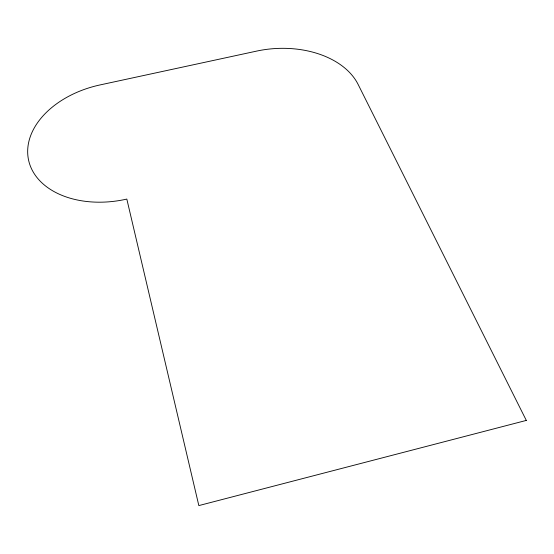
<?xml version="1.0" encoding="UTF-8"?>
<svg xmlns="http://www.w3.org/2000/svg" width="554" height="554" viewBox="0 0 554 554"><rect width="100%" height="100%" fill="white"/><g stroke="black" fill="none" stroke-linecap="round" stroke-linejoin="round"><path stroke-width="0.83" d="M526.3 420.417L198.838 505.587L126.818 199.073A86.029 58.613 -11.9 0 1 28.732 160.805A86.029 58.613 -11.9 0 1 99.997 84.942L256.641 51.1A84.346 56.903 -3.9 0 1 358.126 84.437L526.3 420.417"/></g></svg>
